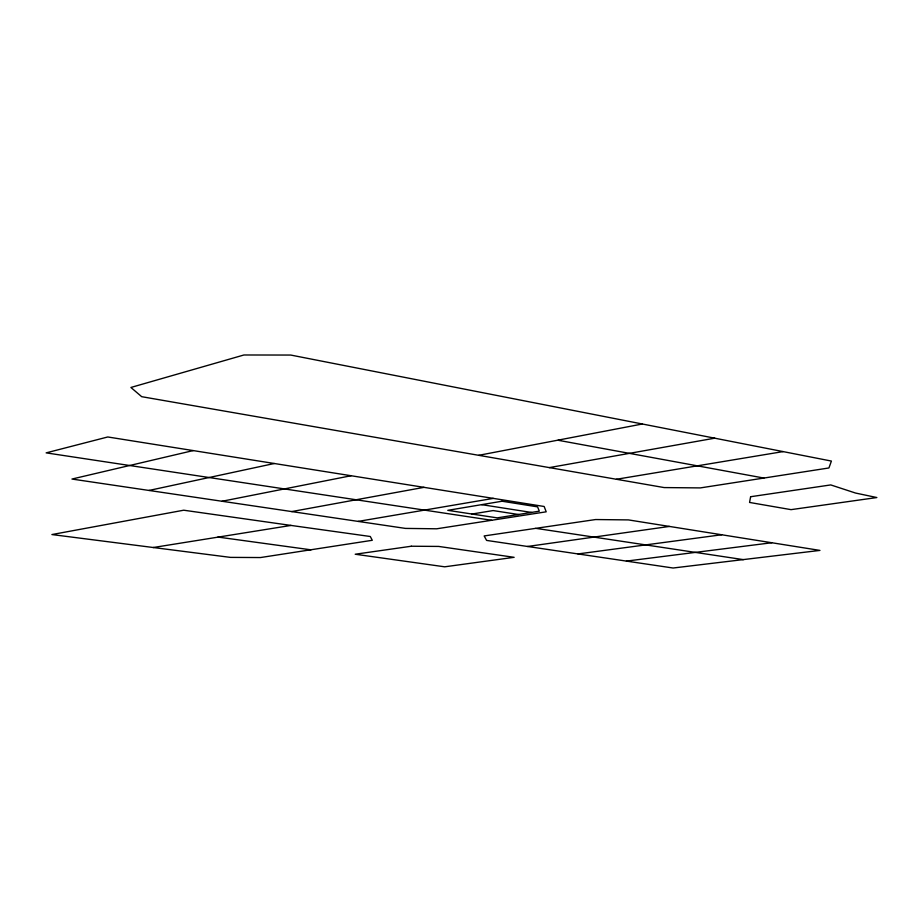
<?xml version="1.0" encoding="UTF-8"?>
<svg xmlns="http://www.w3.org/2000/svg" width="923" height="923" viewBox="0 0 923 923"><rect width="100%" height="100%" fill="white"/><g stroke="black" fill="none" stroke-linecap="round" stroke-linejoin="round"><path stroke-width="1.38" d="M193.184 450.586L71.959 479.049L405.428 528.406L436.671 528.798L546.197 511.815L544.155 506.485L107.772 436.971L46.15 452.87L491.624 520.272M148.995 490.448L274.304 463.508M351.086 475.737L222.051 501.258M478.725 455.316L664.145 487.575L700.349 487.909L828.935 467.961L831.404 461.062L290.757 355.055L243.926 354.986L130.904 387.464L141.692 396.682L478.725 455.316L642.362 424.003M424.003 487.344L291.714 511.573M714.725 438.183L549.335 467.603M358.124 521.403L493.344 498.385M783.119 451.589L616.437 479.268M471.999 514.03L493.124 510.569L518.449 514.492M153.149 547.535L291.01 525.429L370.296 536.494L372.281 540.29L260.482 557.55L230.485 557.388L51.907 534.555L183.723 510.211L291.01 525.429M535.778 528.337L484.16 535.94L486.606 540.417L673.098 568.014L819.947 550.408L628.425 519.903L595.589 519.545L535.778 528.337L743.419 559.638M527.541 546.474L669.406 526.433M721.659 534.763L577.983 553.938M771.836 542.736L626.405 561.103M217.92 537.059L311.028 549.831M481.656 504.65L531.417 512.427M558.08 440.259L763.886 478.056M750.618 496.724L749.568 502.447L791.046 509.646L876.85 497.543L855.54 493.044L830.758 484.921L750.618 496.724M502.054 501.224L447.782 510.338L497.22 517.872L539.309 511.169L537.578 506.865L502.054 501.224M411.323 546.231L355.205 554.227L444.69 566.814L514.134 557.319L438.679 546.428L411.323 546.231"/></g></svg>
